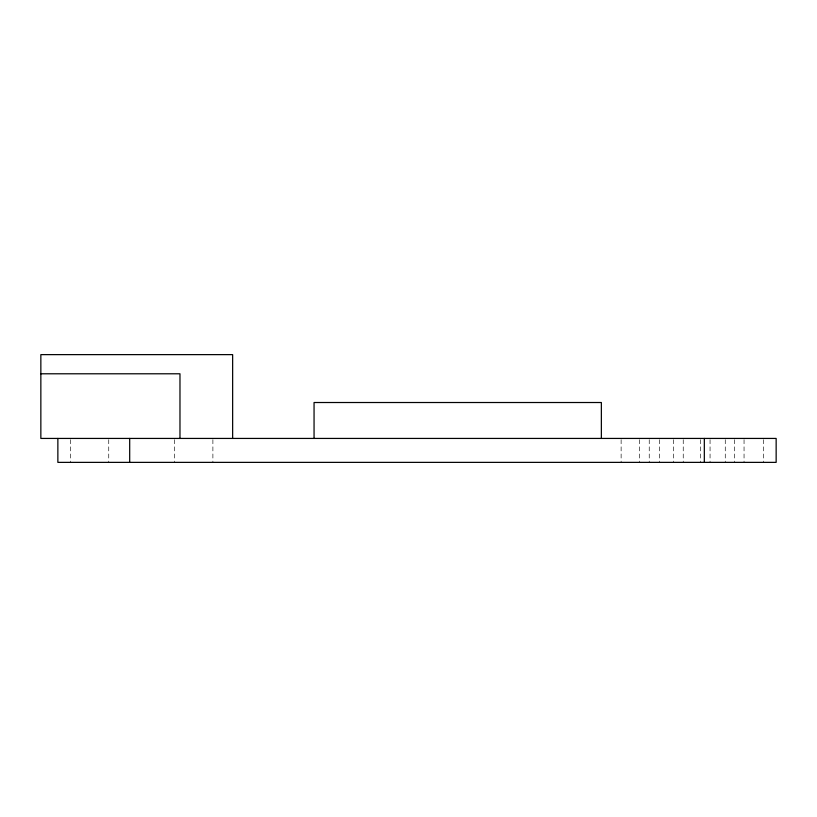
<?xml version="1.0" encoding="UTF-8"?>
<svg xmlns="http://www.w3.org/2000/svg" width="817" height="817" viewBox="0 0 817 817"><rect width="100%" height="100%" fill="white"/><g stroke="black" fill="none" stroke-linecap="round" stroke-linejoin="round"><path stroke-width="0.61" stroke-dasharray="4.08 3.06" d="M763.578 439.689L763.578 462.371M744.052 439.689L744.052 462.371M734.473 439.689L734.473 462.371M725.271 439.689L725.271 462.371M710.055 439.689L710.055 462.371M700.475 439.689L700.475 462.371M683.237 439.689L683.237 462.371M673.657 439.689L673.657 462.371M659.431 439.689L659.431 462.371M649.239 439.689L649.239 462.371M639.66 439.689L639.66 462.371M621.124 439.689L621.124 462.371M212.89 439.689L212.89 462.371M174.583 439.689L174.583 462.371M108.743 439.689L108.743 462.371M70.436 439.689L70.436 462.371"/><path stroke-width="1.23" d="M40.85 373.788L179.975 373.788L179.975 438.433M704.325 438.433L704.325 462.371M601.363 438.433L601.363 402.515L314.055 402.515L314.055 438.433M232.641 438.433L232.641 354.629L40.85 354.629L40.85 438.433L776.15 438.433L776.15 462.371L57.864 462.371L57.864 438.433M129.689 438.433L129.689 462.371"/></g></svg>
